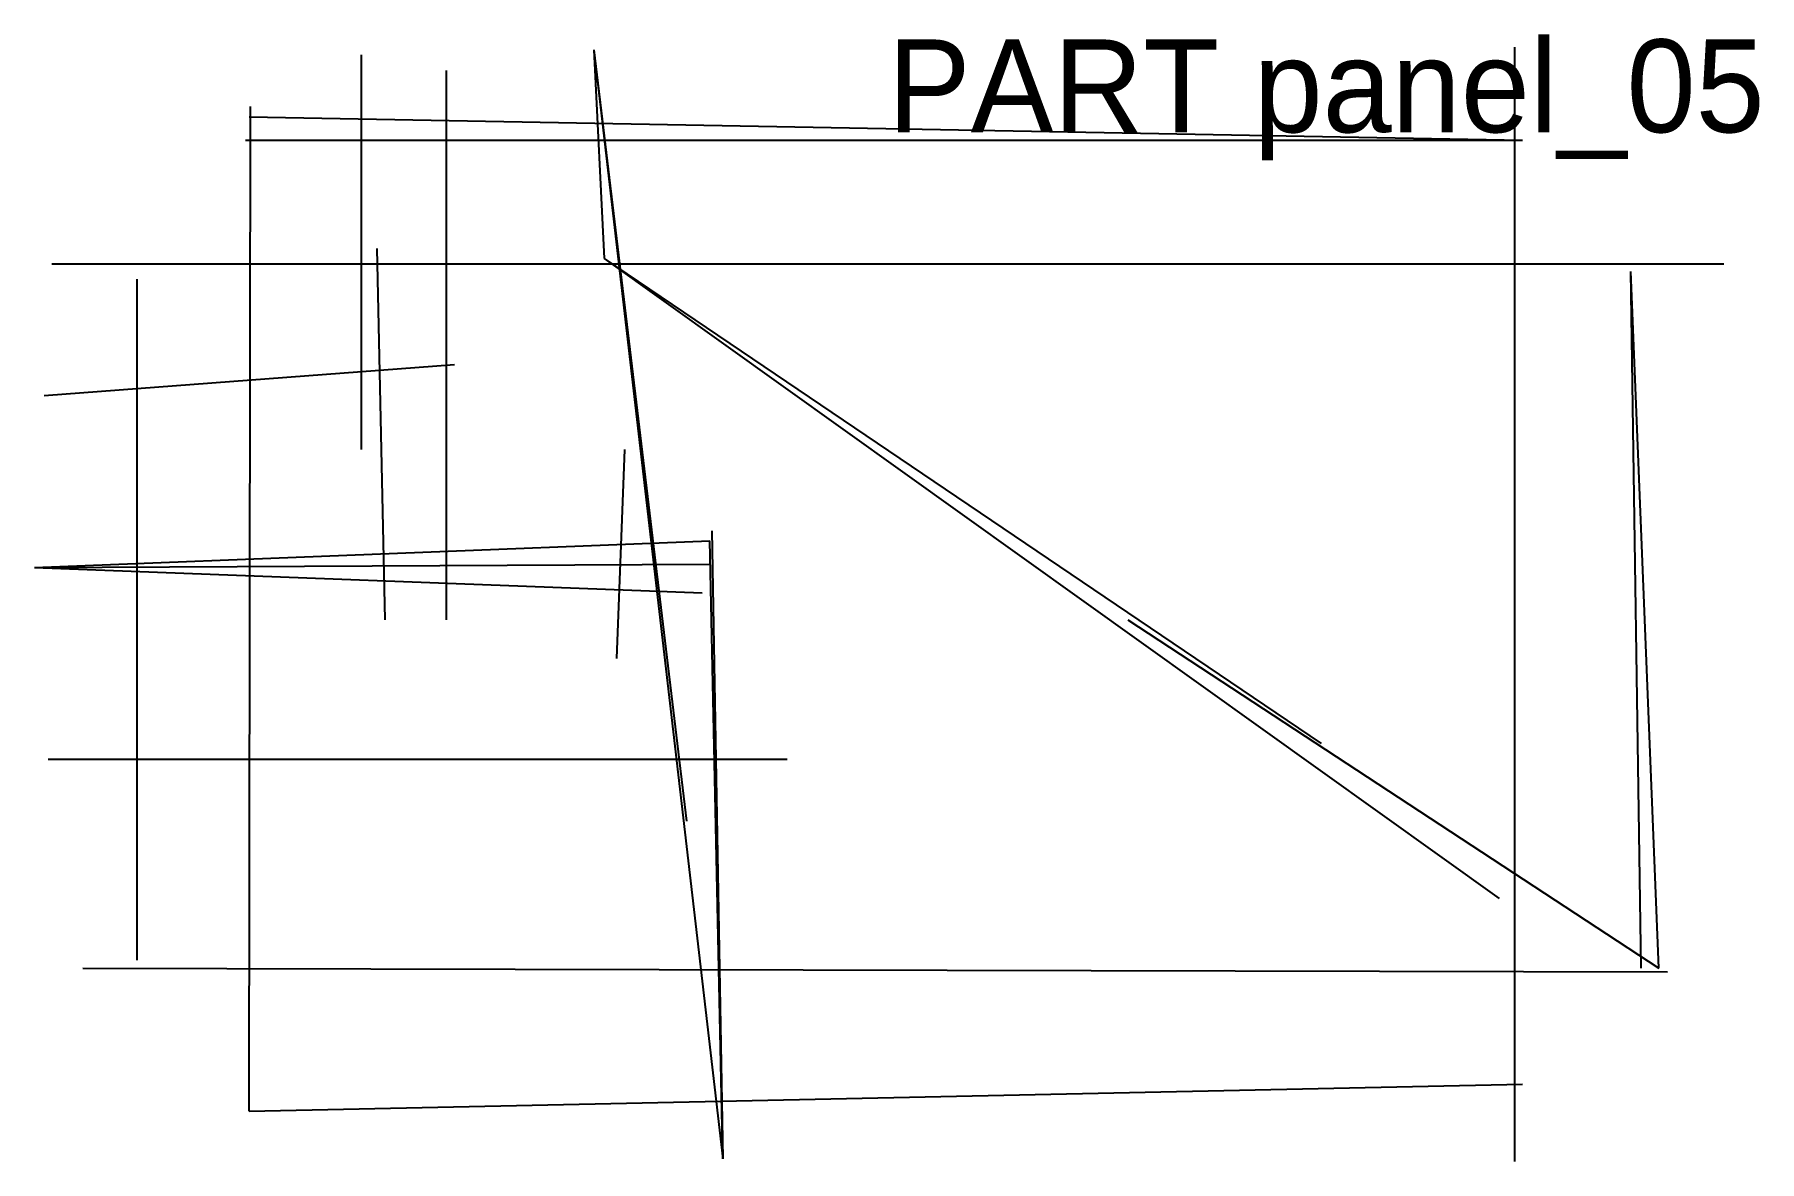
# Model space of a CAD drawing. Header units: millimetres. Extents: x 1 to 224, y 5 to 151.
import ezdxf

# ---------------------------------------------------------------- set-up
doc = ezdxf.new("R2010")
doc.units = ezdxf.units.MM
doc.layers.add('ANNOTATIONS', color=3, linetype='Continuous')
doc.layers.add('GEOMETRY', color=7, linetype='Continuous')

msp = doc.modelspace()

# ---------------------------------------------------------------- linework, layer by layer
at = {"layer": 'GEOMETRY'}
for p, q in [((43, 97), (43, 148)), ((73, 148.67), (89.67, 5.33)), ((73, 148.67), (85, 49)), ((73, 148.67), (74.33, 121.67)), ((192, 5), (192, 149)), ((192, 5), (192, 149)), ((54, 75), (54, 146)), ((54, 75), (54, 146)), ((28.5, 11.5), (28.67, 141.33)), ((28.5, 11.5), (28.67, 141.33)), ((28.5, 140), (193, 137)), ((28, 137), (193, 137)), ((45, 123), (46, 75)), ((3, 121), (219, 121)), ((3, 121), (219, 121)), ((74.33, 121.67), (190, 39)), ((74.33, 121.67), (167, 59)), ((14, 31), (14, 119)), ((14, 31), (14, 119)), ((208.33, 30), (207, 120)), ((210.6, 30), (207, 120)), ((2, 104), (55, 108)), ((76, 70), (77, 97)), ((0.75, 81.75), (88, 85.2)), ((0.75, 81.75), (88, 85.2)), ((89.67, 5.33), (88, 85.2)), ((88.25, 86.5), (89.67, 5.33)), ((0.75, 81.75), (88, 82.2)), ((0.75, 81.75), (87, 78.5)), ((142, 75), (210.6, 30)), ((2.5, 57), (98, 57)), ((2.5, 57), (98, 57)), ((7, 30), (211.75, 29.5)), ((7, 30), (211.75, 29.5)), ((28.5, 11.5), (193, 15)), ((28.5, 11.5), (193, 15))]:
    msp.add_line(p, q, dxfattribs=at)

# ---------------------------------------------------------------- texts
at = {"layer": 'ANNOTATIONS'}
msp.add_text('PART panel_05', height=12, dxfattribs=at).set_placement((111, 138))

doc.saveas('drawing.dxf')
